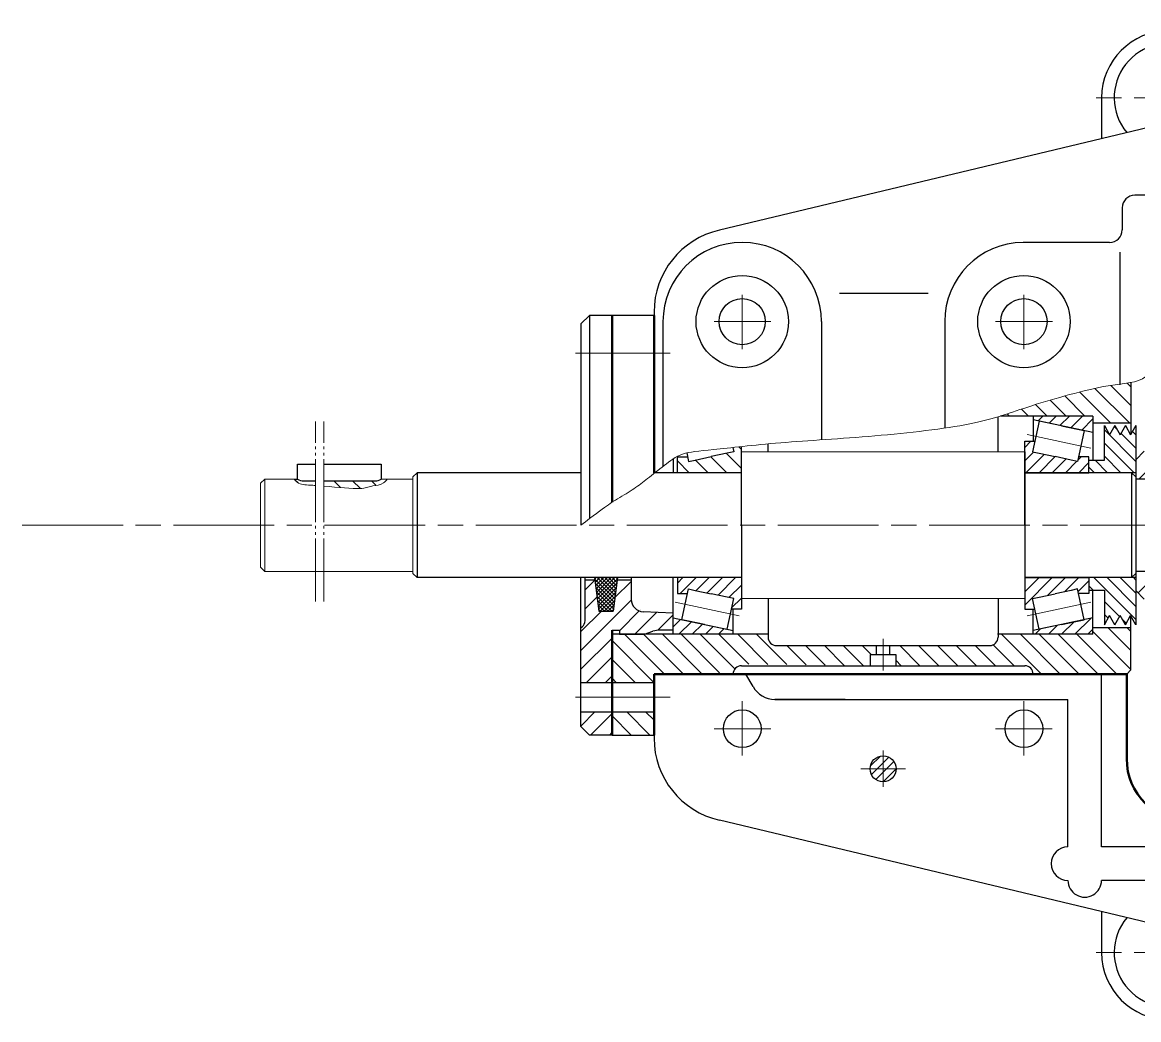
# Model space of a CAD drawing. Extents: x -500 to 7960, y -6170 to 1582.
# Drawn here: x 4327.1 to 4593.1, y 1156.3 to 1394 of the extents above; entities that cross this region are included whole.
import ezdxf

# ---------------------------------------------------------------- set-up
doc = ezdxf.new("R2010")
doc.units = 0
doc.linetypes.add('ACAD_ISO08W100', pattern=[36, 24, -3, 6, -3])
doc.linetypes.add('JIS_09_15', pattern=[18.9, 15, -0.9, 0.6, -0.9, 0.6, -0.9])
for name, color, linetype, lineweight in [('zhongxin', 1, 'ACAD_ISO08W100', 9), ('加粗实线受力图', 7, 'CONTINUOUS', 50), ('双点画线', 1, 'JIS_09_15', 9), ('垫片', 7, 'CONTINUOUS', 50), ('粗实线', 7, 'CONTINUOUS', 25), ('细实线', 7, 'CONTINUOUS', 9), ('细实线 波浪线', 3, 'CONTINUOUS', 9), ('细点画线', 1, 'ACAD_ISO08W100', 9)]:
    doc.layers.add(name, color=color, linetype=linetype, lineweight=lineweight)
pattern_1 = [(135, (2772.2984, 1101.0176), (-2.245064, -2.245064), [])]
pattern_2 = [(45, (2633.3836, 1422.148), (-1.5715448, 1.5715448), [])]

msp = doc.modelspace()

# ---------------------------------------------------------------- hatches: boundary and pattern name
at = {"layer": '细实线 波浪线'}
h = msp.add_hatch(dxfattribs=at)
h.set_pattern_fill('ANSI31', color=256, angle=90)
h.set_pattern_definition(pattern_1)
edge = h.paths.add_edge_path()
edge.add_spline(control_points=[(4498.42, 1292.897), (4497.705, 1292.821), (4497.017, 1292.746), (4496.357, 1292.673)], knot_values=[6.3442102, 6.3442102, 6.3442102, 6.3442102, 6.4788345, 6.4788345, 6.4788345, 6.4788345], degree=3, periodic=0)
edge.add_line((4496.357, 1292.673), (4496.577, 1291.632))
edge.add_line((4496.577, 1291.632), (4495.001, 1291.298))
edge.add_line((4495.001, 1291.298), (4491.196, 1290.492))
edge.add_line((4491.196, 1290.492), (4487.392, 1289.687))
edge.add_line((4487.392, 1289.687), (4485.816, 1289.353))
edge.add_line((4485.816, 1289.353), (4485.592, 1290.411))
edge.add_line((4485.592, 1290.411), (4483.17, 1290.411))
edge.add_line((4483.17, 1290.411), (4483.17, 1286.661))
edge.add_line((4483.17, 1286.661), (4498.42, 1286.661))
edge.add_line((4498.42, 1286.661), (4498.42, 1292.897))
edge = h.paths.add_edge_path()
edge.add_spline(control_points=[(4591.207, 1308.163), (4590.439, 1308.025), (4589.586, 1307.918), (4588.607, 1307.788)], knot_values=[11.2635297, 11.2635297, 11.2635297, 11.2635297, 11.5237186, 11.5237186, 11.5237186, 11.5237186], degree=3, periodic=0)
edge.add_spline(control_points=[(4588.607, 1307.788), (4587.615, 1307.657), (4582.246, 1306.919), (4569.175, 1303.294), (4562.523, 1300.909), (4560.118, 1300.161)], knot_values=[9.4749772, 9.4749772, 9.4749772, 9.4749772, 9.7385068, 10.7385068, 11.2635297, 11.2635297, 11.2635297, 11.2635297], degree=3, periodic=0)
edge.add_line((4560.118, 1300.161), (4582.17, 1300.161))
edge.add_line((4582.17, 1300.161), (4582.17, 1298.525))
edge.add_line((4582.17, 1298.525), (4591.207, 1298.525))
edge.add_line((4591.207, 1298.525), (4591.207, 1308.163))
h = msp.add_hatch(dxfattribs=at)
h.set_pattern_fill('ANSI31', color=256, scale=1.5)
h.set_pattern_definition([(45, (2772.2984, 1101.0176), (-3.367596, 3.367596), [])])
edge = h.paths.add_edge_path()
edge.add_line((4632.656, 1257.436), (4632.656, 1263.161))
edge.add_line((4632.656, 1263.161), (4594.894, 1263.161))
edge.add_line((4594.894, 1263.161), (4592.387, 1261.661))
edge.add_line((4592.387, 1261.661), (4592.387, 1258.561))
edge.add_line((4592.387, 1258.561), (4594.387, 1256.561))
edge.add_line((4594.387, 1256.561), (4601.695, 1256.561))
edge.add_line((4601.695, 1256.561), (4601.695, 1248.796))
edge.add_arc((4611.695, 1248.796), 10, 180, 199.47)
edge.add_line((4602.267, 1245.463), (4603.828, 1241.047))
edge.add_line((4603.828, 1241.047), (4634.268, 1251.16))
edge.add_line((4634.268, 1251.16), (4633.228, 1254.102))
edge.add_arc((4642.656, 1257.436), 10, 180, 199.47, ccw=False)
edge = h.paths.add_edge_path()
edge.add_line((4604.962, 1288.661), (4619.67, 1288.661))
edge.add_line((4619.67, 1288.661), (4619.67, 1302.012))
edge.add_line((4619.67, 1302.012), (4603.828, 1307.275))
edge.add_line((4603.828, 1307.275), (4602.267, 1302.859))
edge.add_arc((4611.695, 1299.526), 10, 160.53, 180)
edge.add_line((4601.695, 1299.526), (4601.695, 1291.761))
edge.add_line((4601.695, 1291.761), (4594.387, 1291.761))
edge.add_line((4594.387, 1291.761), (4592.387, 1289.761))
edge.add_line((4592.387, 1289.761), (4592.387, 1285.161))
edge.add_line((4592.387, 1285.161), (4604.962, 1285.161))
edge.add_line((4604.962, 1285.161), (4604.962, 1288.661))
edge = h.paths.add_edge_path()
edge.add_line((4619.67, 1288.661), (4624.962, 1288.661))
edge.add_line((4624.962, 1288.661), (4624.962, 1285.161))
edge.add_line((4624.962, 1285.161), (4632.656, 1285.161))
edge.add_line((4632.656, 1285.161), (4632.656, 1290.887))
edge.add_arc((4642.656, 1290.887), 10, 160.53, 180, ccw=False)
edge.add_line((4633.228, 1294.22), (4634.268, 1297.162))
edge.add_line((4634.268, 1297.162), (4619.67, 1302.012))
edge.add_line((4619.67, 1302.012), (4619.67, 1288.661))
h = msp.add_hatch(dxfattribs=at)
h.set_pattern_fill('ANSI31', color=256, scale=0.7)
h.set_pattern_definition([(45, (2633.3836, 1425.148), (-1.5715448, 1.5715448), [])])
h.paths.add_polyline_path([(4582.17, 1300.161), (4582.17, 1296.247), (4567.92, 1299.265), (4567.92, 1300.161)])
h.paths.add_polyline_path([(4569.338, 1291.298), (4573.143, 1290.492), (4576.947, 1289.687), (4578.523, 1289.353), (4578.747, 1290.411), (4581.17, 1290.411), (4581.17, 1286.661), (4565.92, 1286.661), (4565.92, 1294.161), (4568.298, 1294.161), (4567.762, 1291.632)])
h = msp.add_hatch(dxfattribs=at)
h.set_pattern_fill('ANSI31', color=256, scale=0.7, angle=90)
h.set_pattern_definition([(135, (2772.2984, 1101.0176), (-1.5715448, -1.5715448), [])])
h.paths.add_polyline_path([(4592.387, 1297.876), (4591.137, 1295.711), (4589.887, 1297.876), (4588.637, 1295.711), (4587.387, 1297.876), (4586.137, 1295.711), (4584.887, 1297.876), (4584.887, 1289.631), (4581.17, 1289.631), (4581.17, 1286.661), (4592.387, 1286.661)])
h.paths.add_polyline_path([(4592.387, 1261.661), (4581.17, 1261.661), (4581.17, 1258.691), (4584.887, 1258.691), (4584.887, 1250.446), (4586.137, 1252.611), (4587.387, 1250.446), (4588.637, 1252.611), (4589.887, 1250.446), (4591.137, 1252.611), (4592.387, 1250.446)])
h = msp.add_hatch(dxfattribs=at)
h.set_pattern_fill('ANSI31', color=256, angle=90)
h.set_pattern_definition([(135, (2559.9717, 1101.0176), (-2.245064, -2.245064), [])])
edge = h.paths.add_edge_path()
edge.add_line((4396.972, 1283.619), (4396.972, 1284.728))
edge.add_line((4396.972, 1284.728), (4394.138, 1284.728))
edge.add_arc((4394.138, 1287.548), 2.82, 237.81974, 270, ccw=False)
edge.add_line((4392.636, 1285.161), (4391.849, 1285.161))
edge.add_line((4391.849, 1285.161), (4391.909, 1285.09))
edge.add_line((4391.909, 1285.09), (4391.969, 1285.019))
edge.add_line((4391.969, 1285.019), (4392.03, 1284.949))
edge.add_line((4392.03, 1284.949), (4392.091, 1284.879))
edge.add_line((4392.091, 1284.879), (4392.152, 1284.811))
edge.add_line((4392.152, 1284.811), (4392.214, 1284.743))
edge.add_line((4392.214, 1284.743), (4392.277, 1284.677))
edge.add_line((4392.277, 1284.677), (4392.341, 1284.613))
edge.add_line((4392.341, 1284.613), (4392.406, 1284.551))
edge.add_line((4392.406, 1284.551), (4392.472, 1284.491))
edge.add_line((4392.472, 1284.491), (4392.539, 1284.434))
edge.add_line((4392.539, 1284.434), (4392.608, 1284.379))
edge.add_line((4392.608, 1284.379), (4392.679, 1284.327))
edge.add_line((4392.679, 1284.327), (4392.752, 1284.278))
edge.add_line((4392.752, 1284.278), (4392.826, 1284.233))
edge.add_line((4392.826, 1284.233), (4392.902, 1284.189))
edge.add_line((4392.902, 1284.189), (4392.979, 1284.149))
edge.add_line((4392.979, 1284.149), (4393.058, 1284.111))
edge.add_line((4393.058, 1284.111), (4393.139, 1284.076))
edge.add_line((4393.139, 1284.076), (4393.221, 1284.043))
edge.add_line((4393.221, 1284.043), (4393.305, 1284.013))
edge.add_line((4393.305, 1284.013), (4393.39, 1283.984))
edge.add_line((4393.39, 1283.984), (4393.477, 1283.958))
edge.add_line((4393.477, 1283.958), (4393.565, 1283.934))
edge.add_line((4393.565, 1283.934), (4393.655, 1283.911))
edge.add_line((4393.655, 1283.911), (4393.746, 1283.89))
edge.add_line((4393.746, 1283.89), (4393.838, 1283.871))
edge.add_line((4393.838, 1283.871), (4393.932, 1283.854))
edge.add_line((4393.932, 1283.854), (4394.028, 1283.838))
edge.add_line((4394.028, 1283.838), (4394.124, 1283.824))
edge.add_line((4394.124, 1283.824), (4394.222, 1283.81))
edge.add_line((4394.222, 1283.81), (4394.322, 1283.798))
edge.add_line((4394.322, 1283.798), (4394.422, 1283.787))
edge.add_line((4394.422, 1283.787), (4394.524, 1283.777))
edge.add_line((4394.524, 1283.777), (4394.627, 1283.768))
edge.add_line((4394.627, 1283.768), (4394.731, 1283.759))
edge.add_line((4394.731, 1283.759), (4394.837, 1283.751))
edge.add_line((4394.837, 1283.751), (4394.943, 1283.744))
edge.add_line((4394.943, 1283.744), (4395.051, 1283.737))
edge.add_line((4395.051, 1283.737), (4395.16, 1283.731))
edge.add_line((4395.16, 1283.731), (4395.27, 1283.725))
edge.add_line((4395.27, 1283.725), (4395.381, 1283.718))
edge.add_line((4395.381, 1283.718), (4395.493, 1283.712))
edge.add_line((4395.493, 1283.712), (4395.606, 1283.706))
edge.add_line((4395.606, 1283.706), (4395.72, 1283.7))
edge.add_line((4395.72, 1283.7), (4395.835, 1283.694))
edge.add_line((4395.835, 1283.694), (4395.951, 1283.687))
edge.add_line((4395.951, 1283.687), (4396.068, 1283.68))
edge.add_line((4396.068, 1283.68), (4396.186, 1283.672))
edge.add_line((4396.186, 1283.672), (4396.305, 1283.665))
edge.add_line((4396.305, 1283.665), (4396.424, 1283.657))
edge.add_line((4396.424, 1283.657), (4396.545, 1283.649))
edge.add_line((4396.545, 1283.649), (4396.666, 1283.641))
edge.add_line((4396.666, 1283.641), (4396.788, 1283.632))
edge.add_line((4396.788, 1283.632), (4396.911, 1283.624))
edge.add_line((4396.911, 1283.624), (4396.972, 1283.619))
edge = h.paths.add_edge_path()
edge.add_line((4398.972, 1284.728), (4398.972, 1283.46))
edge.add_line((4398.972, 1283.46), (4398.95, 1283.462))
edge.add_line((4398.95, 1283.462), (4399.08, 1283.45))
edge.add_line((4399.08, 1283.45), (4399.211, 1283.439))
edge.add_line((4399.211, 1283.439), (4399.343, 1283.428))
edge.add_line((4399.343, 1283.428), (4399.474, 1283.416))
edge.add_line((4399.474, 1283.416), (4399.606, 1283.405))
edge.add_line((4399.606, 1283.405), (4399.737, 1283.393))
edge.add_line((4399.737, 1283.393), (4399.869, 1283.382))
edge.add_line((4399.869, 1283.382), (4400.001, 1283.37))
edge.add_line((4400.001, 1283.37), (4400.132, 1283.358))
edge.add_line((4400.132, 1283.358), (4400.264, 1283.347))
edge.add_line((4400.264, 1283.347), (4400.396, 1283.335))
edge.add_line((4400.396, 1283.335), (4400.528, 1283.323))
edge.add_line((4400.528, 1283.323), (4400.659, 1283.311))
edge.add_line((4400.659, 1283.311), (4400.791, 1283.3))
edge.add_line((4400.791, 1283.3), (4400.922, 1283.288))
edge.add_line((4400.922, 1283.288), (4401.054, 1283.276))
edge.add_line((4401.054, 1283.276), (4401.185, 1283.264))
edge.add_line((4401.185, 1283.264), (4401.315, 1283.253))
edge.add_line((4401.315, 1283.253), (4401.446, 1283.241))
edge.add_line((4401.446, 1283.241), (4401.576, 1283.23))
edge.add_line((4401.576, 1283.23), (4401.706, 1283.218))
edge.add_line((4401.706, 1283.218), (4401.836, 1283.207))
edge.add_line((4401.836, 1283.207), (4401.965, 1283.195))
edge.add_line((4401.965, 1283.195), (4402.094, 1283.184))
edge.add_line((4402.094, 1283.184), (4402.222, 1283.173))
edge.add_line((4402.222, 1283.173), (4402.35, 1283.162))
edge.add_line((4402.35, 1283.162), (4402.478, 1283.15))
edge.add_line((4402.478, 1283.15), (4402.605, 1283.139))
edge.add_line((4402.605, 1283.139), (4402.731, 1283.129))
edge.add_line((4402.731, 1283.129), (4402.857, 1283.118))
edge.add_line((4402.857, 1283.118), (4402.983, 1283.107))
edge.add_line((4402.983, 1283.107), (4403.107, 1283.097))
edge.add_line((4403.107, 1283.097), (4403.231, 1283.086))
edge.add_line((4403.231, 1283.086), (4403.355, 1283.076))
edge.add_line((4403.355, 1283.076), (4403.478, 1283.066))
edge.add_line((4403.478, 1283.066), (4403.6, 1283.056))
edge.add_line((4403.6, 1283.056), (4403.721, 1283.047))
edge.add_line((4403.721, 1283.047), (4403.841, 1283.037))
edge.add_line((4403.841, 1283.037), (4403.961, 1283.028))
edge.add_line((4403.961, 1283.028), (4404.08, 1283.019))
edge.add_line((4404.08, 1283.019), (4404.198, 1283.01))
edge.add_line((4404.198, 1283.01), (4404.315, 1283.001))
edge.add_line((4404.315, 1283.001), (4404.431, 1282.992))
edge.add_line((4404.431, 1282.992), (4404.546, 1282.984))
edge.add_line((4404.546, 1282.984), (4404.66, 1282.976))
edge.add_line((4404.66, 1282.976), (4404.773, 1282.968))
edge.add_line((4404.773, 1282.968), (4404.885, 1282.96))
edge.add_line((4404.885, 1282.96), (4404.996, 1282.953))
edge.add_line((4404.996, 1282.953), (4405.106, 1282.946))
edge.add_line((4405.106, 1282.946), (4405.215, 1282.939))
edge.add_line((4405.215, 1282.939), (4405.323, 1282.932))
edge.add_line((4405.323, 1282.932), (4405.429, 1282.926))
edge.add_line((4405.429, 1282.926), (4405.534, 1282.92))
edge.add_line((4405.534, 1282.92), (4405.639, 1282.914))
edge.add_line((4405.639, 1282.914), (4405.741, 1282.909))
edge.add_line((4405.741, 1282.909), (4405.843, 1282.903))
edge.add_line((4405.843, 1282.903), (4405.943, 1282.899))
edge.add_line((4405.943, 1282.899), (4406.042, 1282.894))
edge.add_line((4406.042, 1282.894), (4406.139, 1282.89))
edge.add_line((4406.139, 1282.89), (4406.235, 1282.886))
edge.add_line((4406.235, 1282.886), (4406.33, 1282.882))
edge.add_line((4406.33, 1282.882), (4406.423, 1282.879))
edge.add_line((4406.423, 1282.879), (4406.515, 1282.876))
edge.add_line((4406.515, 1282.876), (4406.605, 1282.874))
edge.add_line((4406.605, 1282.874), (4406.694, 1282.872))
edge.add_line((4406.694, 1282.872), (4406.781, 1282.87))
edge.add_line((4406.781, 1282.87), (4406.866, 1282.869))
edge.add_line((4406.866, 1282.869), (4406.95, 1282.868))
edge.add_line((4406.95, 1282.868), (4407.032, 1282.867))
edge.add_line((4407.032, 1282.867), (4407.113, 1282.867))
edge.add_line((4407.113, 1282.867), (4407.192, 1282.867))
edge.add_line((4407.192, 1282.867), (4407.269, 1282.868))
edge.add_line((4407.269, 1282.868), (4407.344, 1282.869))
edge.add_line((4407.344, 1282.869), (4407.417, 1282.87))
edge.add_line((4407.417, 1282.87), (4407.489, 1282.872))
edge.add_line((4407.489, 1282.872), (4407.559, 1282.875))
edge.add_line((4407.559, 1282.875), (4407.627, 1282.877))
edge.add_line((4407.627, 1282.877), (4407.693, 1282.881))
edge.add_line((4407.693, 1282.881), (4407.757, 1282.884))
edge.add_line((4407.757, 1282.884), (4407.82, 1282.889))
edge.add_line((4407.82, 1282.889), (4407.881, 1282.893))
edge.add_line((4407.881, 1282.893), (4407.941, 1282.898))
edge.add_line((4407.941, 1282.898), (4407.999, 1282.903))
edge.add_line((4407.999, 1282.903), (4408.055, 1282.909))
edge.add_line((4408.055, 1282.909), (4408.111, 1282.915))
edge.add_line((4408.111, 1282.915), (4408.165, 1282.921))
edge.add_line((4408.165, 1282.921), (4408.217, 1282.928))
edge.add_line((4408.217, 1282.928), (4408.269, 1282.935))
edge.add_line((4408.269, 1282.935), (4408.319, 1282.943))
edge.add_line((4408.319, 1282.943), (4408.368, 1282.951))
edge.add_line((4408.368, 1282.951), (4408.416, 1282.959))
edge.add_line((4408.416, 1282.959), (4408.463, 1282.967))
edge.add_line((4408.463, 1282.967), (4408.51, 1282.976))
edge.add_line((4408.51, 1282.976), (4408.555, 1282.984))
edge.add_line((4408.555, 1282.984), (4408.6, 1282.994))
edge.add_line((4408.6, 1282.994), (4408.644, 1283.003))
edge.add_line((4408.644, 1283.003), (4408.687, 1283.013))
edge.add_line((4408.687, 1283.013), (4408.729, 1283.023))
edge.add_line((4408.729, 1283.023), (4408.771, 1283.033))
edge.add_line((4408.771, 1283.033), (4408.813, 1283.043))
edge.add_line((4408.813, 1283.043), (4408.854, 1283.054))
edge.add_line((4408.854, 1283.054), (4408.894, 1283.064))
edge.add_line((4408.894, 1283.064), (4408.935, 1283.075))
edge.add_line((4408.935, 1283.075), (4408.975, 1283.086))
edge.add_line((4408.975, 1283.086), (4409.015, 1283.098))
edge.add_line((4409.015, 1283.098), (4409.054, 1283.109))
edge.add_line((4409.054, 1283.109), (4409.094, 1283.121))
edge.add_line((4409.094, 1283.121), (4409.134, 1283.132))
edge.add_line((4409.134, 1283.132), (4409.173, 1283.144))
edge.add_line((4409.173, 1283.144), (4409.213, 1283.156))
edge.add_line((4409.213, 1283.156), (4409.253, 1283.168))
edge.add_line((4409.253, 1283.168), (4409.293, 1283.18))
edge.add_line((4409.293, 1283.18), (4409.333, 1283.192))
edge.add_line((4409.333, 1283.192), (4409.374, 1283.205))
edge.add_line((4409.374, 1283.205), (4409.415, 1283.217))
edge.add_line((4409.415, 1283.217), (4409.456, 1283.229))
edge.add_line((4409.456, 1283.229), (4409.498, 1283.242))
edge.add_line((4409.498, 1283.242), (4409.54, 1283.254))
edge.add_line((4409.54, 1283.254), (4409.584, 1283.267))
edge.add_line((4409.584, 1283.267), (4409.627, 1283.279))
edge.add_line((4409.627, 1283.279), (4409.672, 1283.292))
edge.add_line((4409.672, 1283.292), (4409.717, 1283.304))
edge.add_line((4409.717, 1283.304), (4409.763, 1283.317))
edge.add_line((4409.763, 1283.317), (4409.81, 1283.329))
edge.add_line((4409.81, 1283.329), (4409.858, 1283.342))
edge.add_line((4409.858, 1283.342), (4409.907, 1283.354))
edge.add_line((4409.907, 1283.354), (4409.957, 1283.366))
edge.add_line((4409.957, 1283.366), (4410.009, 1283.378))
edge.add_line((4410.009, 1283.378), (4410.061, 1283.39))
edge.add_line((4410.061, 1283.39), (4410.115, 1283.402))
edge.add_line((4410.115, 1283.402), (4410.17, 1283.414))
edge.add_line((4410.17, 1283.414), (4410.226, 1283.426))
edge.add_line((4410.226, 1283.426), (4410.284, 1283.438))
edge.add_line((4410.284, 1283.438), (4410.344, 1283.449))
edge.add_line((4410.344, 1283.449), (4410.404, 1283.461))
edge.add_line((4410.404, 1283.461), (4410.467, 1283.472))
edge.add_line((4410.467, 1283.472), (4410.531, 1283.483))
edge.add_line((4410.531, 1283.483), (4410.597, 1283.494))
edge.add_line((4410.597, 1283.494), (4410.665, 1283.505))
edge.add_line((4410.665, 1283.505), (4410.734, 1283.515))
edge.add_line((4410.734, 1283.515), (4410.806, 1283.526))
edge.add_line((4410.806, 1283.526), (4410.878, 1283.536))
edge.add_line((4410.878, 1283.536), (4410.953, 1283.547))
edge.add_line((4410.953, 1283.547), (4411.028, 1283.558))
edge.add_line((4411.028, 1283.558), (4411.105, 1283.569))
edge.add_line((4411.105, 1283.569), (4411.183, 1283.58))
edge.add_line((4411.183, 1283.58), (4411.262, 1283.592))
edge.add_line((4411.262, 1283.592), (4411.342, 1283.604))
edge.add_line((4411.342, 1283.604), (4411.423, 1283.617))
edge.add_line((4411.423, 1283.617), (4411.505, 1283.631))
edge.add_line((4411.505, 1283.631), (4411.587, 1283.646))
edge.add_line((4411.587, 1283.646), (4411.67, 1283.661))
edge.add_line((4411.67, 1283.661), (4411.753, 1283.678))
edge.add_line((4411.753, 1283.678), (4411.836, 1283.695))
edge.add_line((4411.836, 1283.695), (4411.92, 1283.714))
edge.add_line((4411.92, 1283.714), (4412.004, 1283.734))
edge.add_line((4412.004, 1283.734), (4412.087, 1283.756))
edge.add_line((4412.087, 1283.756), (4412.171, 1283.779))
edge.add_line((4412.171, 1283.779), (4412.254, 1283.803))
edge.add_line((4412.254, 1283.803), (4412.337, 1283.829))
edge.add_line((4412.337, 1283.829), (4412.419, 1283.857))
edge.add_line((4412.419, 1283.857), (4412.501, 1283.886))
edge.add_line((4412.501, 1283.886), (4412.582, 1283.918))
edge.add_line((4412.582, 1283.918), (4412.662, 1283.951))
edge.add_line((4412.662, 1283.951), (4412.741, 1283.987))
edge.add_line((4412.741, 1283.987), (4412.82, 1284.024))
edge.add_line((4412.82, 1284.024), (4412.897, 1284.064))
edge.add_line((4412.897, 1284.064), (4412.973, 1284.107))
edge.add_line((4412.973, 1284.107), (4413.047, 1284.151))
edge.add_line((4413.047, 1284.151), (4413.12, 1284.199))
edge.add_line((4413.12, 1284.199), (4413.192, 1284.249))
edge.add_line((4413.192, 1284.249), (4413.261, 1284.301))
edge.add_line((4413.261, 1284.301), (4413.33, 1284.356))
edge.add_line((4413.33, 1284.356), (4413.397, 1284.414))
edge.add_line((4413.397, 1284.414), (4413.462, 1284.473))
edge.add_line((4413.462, 1284.473), (4413.526, 1284.535))
edge.add_line((4413.526, 1284.535), (4413.589, 1284.599))
edge.add_line((4413.589, 1284.599), (4413.651, 1284.664))
edge.add_line((4413.651, 1284.664), (4413.712, 1284.731))
edge.add_line((4413.712, 1284.731), (4413.772, 1284.8))
edge.add_line((4413.772, 1284.8), (4413.831, 1284.87))
edge.add_line((4413.831, 1284.87), (4413.889, 1284.941))
edge.add_line((4413.889, 1284.941), (4413.946, 1285.014))
edge.add_line((4413.946, 1285.014), (4414.003, 1285.087))
edge.add_line((4414.003, 1285.087), (4414.06, 1285.161))
edge.add_line((4414.06, 1285.161), (4412.636, 1285.161))
edge.add_arc((4411.134, 1287.548), 2.82, 270, 302.18026, ccw=False)
edge.add_line((4411.134, 1284.728), (4398.972, 1284.728))
h = msp.add_hatch(dxfattribs=at)
h.set_pattern_fill('ANSI31', color=256)
h.set_pattern_definition([(45, (2772.2984, 1101.0176), (-2.245064, 2.245064), [])])
edge = h.paths.add_edge_path()
edge.add_line((4460.195, 1236.685), (4467.617, 1236.685))
edge.add_line((4467.617, 1236.685), (4467.617, 1249.161))
edge.add_line((4467.617, 1249.161), (4469.37, 1249.161))
edge.add_line((4469.37, 1249.161), (4469.37, 1248.161))
edge.add_line((4469.37, 1248.161), (4475.37, 1248.161))
edge.add_line((4475.37, 1248.161), (4477.354, 1248.87))
edge.add_arc((4479.036, 1244.161), 5, 90, 109.65382, ccw=False)
edge.add_line((4479.036, 1249.161), (4482.17, 1249.161))
edge.add_line((4482.17, 1249.161), (4482.17, 1253.161))
edge.add_line((4482.17, 1253.161), (4475.02, 1253.519))
edge.add_arc((4475.17, 1256.515), 3, 180, 267.13821, ccw=False)
edge.add_line((4472.17, 1256.515), (4472.17, 1261.161))
edge.add_line((4472.17, 1261.161), (4468.854, 1261.161))
edge.add_line((4468.854, 1261.161), (4467.866, 1253.661))
edge.add_line((4467.866, 1253.661), (4464.473, 1253.661))
edge.add_line((4464.473, 1253.661), (4463.485, 1261.161))
edge.add_line((4463.485, 1261.161), (4461.17, 1261.161))
edge.add_line((4461.17, 1261.161), (4461.17, 1251.438))
edge.add_arc((4459.17, 1251.438), 2, -49.41011, 0, ccw=False)
edge.add_line((4460.471, 1249.919), (4460.182, 1249.671))
edge.add_line((4460.182, 1249.671), (4460.195, 1236.685))
h.paths.add_polyline_path([(4460.202, 1229.685), (4460.224, 1224.161), (4467.635, 1224.161), (4467.617, 1229.685)])
h = msp.add_hatch(dxfattribs=at)
h.set_pattern_fill('ANSI37', color=256, scale=0.2)
h.set_pattern_definition([(45, (1778.83875, 963.64), (-0.4490128, 0.4490128), []), (135, (1778.83875, 963.64), (-0.4490128, -0.4490128), [])])
h.paths.add_polyline_path([(4463.42, 1261.661), (4468.92, 1261.661), (4467.866, 1253.661), (4464.473, 1253.661)])
h = msp.add_hatch(dxfattribs=at)
h.set_pattern_fill('ANSI31', color=256, scale=0.7)
h.set_pattern_definition(pattern_2)
h.paths.add_polyline_path([(4496.42, 1248.161), (4496.42, 1249.057), (4482.17, 1252.075), (4482.17, 1248.161)])
h.paths.add_polyline_path([(4496.577, 1256.69), (4496.041, 1254.161), (4498.42, 1254.161), (4498.42, 1261.661), (4483.17, 1261.661), (4483.17, 1257.911), (4485.592, 1257.911), (4485.816, 1258.969), (4487.392, 1258.635), (4491.196, 1257.83), (4495.001, 1257.024)])
h = msp.add_hatch(dxfattribs=at)
h.set_pattern_fill('ANSI31', color=256, scale=0.7)
h.set_pattern_definition(pattern_2)
h.paths.add_polyline_path([(4567.92, 1248.161), (4567.92, 1249.057), (4582.17, 1252.075), (4582.17, 1248.161)])
h.paths.add_polyline_path([(4567.762, 1256.69), (4568.298, 1254.161), (4565.92, 1254.161), (4565.92, 1261.661), (4581.17, 1261.661), (4581.17, 1257.911), (4578.747, 1257.911), (4578.523, 1258.969), (4576.947, 1258.635), (4573.143, 1257.83), (4569.338, 1257.024)])
h = msp.add_hatch(dxfattribs=at)
h.set_pattern_fill('ANSI31', color=256, angle=90)
h.set_pattern_definition(pattern_1)
h.paths.add_polyline_path([(4477.617, 1229.685), (4467.617, 1229.685), (4467.617, 1224.161), (4467.653, 1224.161), (4477.617, 1224.161)])
edge = h.paths.add_edge_path()
edge.add_line((4467.617, 1248.161), (4467.617, 1236.685))
edge.add_line((4467.617, 1236.685), (4477.617, 1236.685))
edge.add_line((4477.617, 1236.685), (4477.617, 1238.661))
edge.add_line((4477.617, 1238.661), (4496.005, 1239.075))
edge.add_line((4496.005, 1239.075), (4498.005, 1241.075))
edge.add_line((4498.005, 1241.075), (4529.17, 1240.661))
edge.add_line((4529.17, 1240.661), (4529.17, 1243.323))
edge.add_line((4529.17, 1243.323), (4530.57, 1243.323))
edge.add_line((4530.57, 1243.323), (4530.57, 1245.477))
edge.add_line((4530.57, 1245.477), (4506.777, 1245.477))
edge.add_arc((4506.777, 1247.477), 2, 180, 270, ccw=False)
edge.add_line((4504.777, 1247.477), (4504.777, 1248.161))
edge.add_line((4504.777, 1248.161), (4467.617, 1248.161))
edge = h.paths.add_edge_path()
edge.add_line((4559.562, 1248.161), (4559.562, 1247.477))
edge.add_arc((4557.562, 1247.477), 2, -90, 0, ccw=False)
edge.add_line((4557.562, 1245.477), (4533.769, 1245.477))
edge.add_line((4533.769, 1245.477), (4533.769, 1243.323))
edge.add_line((4533.769, 1243.323), (4535.17, 1243.323))
edge.add_line((4535.17, 1243.323), (4535.17, 1240.661))
edge.add_line((4535.17, 1240.661), (4567.92, 1240.661))
edge.add_line((4567.92, 1240.661), (4567.92, 1238.661))
edge.add_line((4567.92, 1238.661), (4590.207, 1238.661))
edge.add_line((4590.207, 1238.661), (4591.207, 1239.661))
edge.add_line((4591.207, 1239.661), (4591.207, 1249.797))
edge.add_line((4591.207, 1249.797), (4582.17, 1249.797))
edge.add_line((4582.17, 1249.797), (4582.17, 1248.161))
edge.add_line((4582.17, 1248.161), (4559.562, 1248.161))
h = msp.add_hatch(dxfattribs=at)
h.set_pattern_fill('ANSI31', color=256, scale=0.5)
h.set_pattern_definition([(45, (2772.2984, 1101.0176), (-1.122532, 1.122532), [])])
h.paths.add_polyline_path([(4532.191, 1219.201, 0.4162333), (4529.07, 1216.101), (4532.191, 1216.101)])
h.paths.add_polyline_path([(4532.191, 1219.201), (4532.191, 1216.101), (4535.27, 1216.101, 0.4121967)])
h.paths.add_polyline_path([(4535.27, 1216.101), (4532.191, 1216.101), (4532.191, 1213.001, 0.4121967)])
h.paths.add_polyline_path([(4532.191, 1216.101), (4529.07, 1216.101, 0.4162333), (4532.191, 1213.001)])

# ---------------------------------------------------------------- linework, layer by layer
at = {"layer": 'zhongxin'}
for p, q in [((4615.969, 1375.998), (4581.917, 1375.998)), ((4498.617, 1316.09), (4498.617, 1329.04)), ((4565.722, 1316.09), (4565.722, 1329.04)), ((4565.722, 1316.09), (4565.722, 1329.04)), ((4491.925, 1322.661), (4505.403, 1322.661)), ((4572.414, 1322.661), (4558.936, 1322.661)), ((4559.03, 1322.661), (4572.508, 1322.661)), ((4458.874, 1315.137), (4481.461, 1315.137)), ((4327.116, 1274.161), (5106.339, 1274.161)), ((4532.17, 1247.095), (4532.17, 1239.551)), ((4458.874, 1233.185), (4481.461, 1233.185)), ((4498.617, 1232.232), (4498.617, 1219.282)), ((4565.722, 1232.232), (4565.722, 1219.282)), ((4491.925, 1225.661), (4505.403, 1225.661)), ((4572.414, 1225.661), (4558.936, 1225.661)), ((4532.191, 1220.434), (4532.191, 1211.813)), ((4526.852, 1216.101), (4537.53, 1216.101)), ((4615.969, 1172.325), (4581.917, 1172.325))]:
    msp.add_line(p, q, dxfattribs=at)
at = {"layer": '加粗实线受力图'}
for p, q in [((4477.617, 1238.661), (4567.92, 1238.661)), ((4567.92, 1238.661), (4590.207, 1238.661)), ((4590.207, 1238.661), (4590.207, 1218.525))]:
    msp.add_line(p, q, dxfattribs=at)
msp.add_arc((4605.207, 1218.525), 15, 180, 270, dxfattribs=at)
at = {"layer": '双点画线'}
for p, q in [((4396.972, 1255.978), (4396.972, 1298.887)), ((4398.972, 1255.978), (4398.972, 1298.887))]:
    msp.add_line(p, q, dxfattribs=at)
at = {"layer": '垫片'}
for p, q in [((4467.617, 1279.629), (4467.617, 1324.161)), ((4477.617, 1324.161), (4477.617, 1286.661)), ((4467.617, 1249.161), (4467.617, 1224.161)), ((4477.617, 1238.661), (4477.617, 1224.161))]:
    msp.add_line(p, q, dxfattribs=at)
at = {"layer": '粗实线'}
for p, q in [((4655.963, 1383.486), (4493.184, 1344.447)), ((4584.228, 1375.989), (4584.228, 1366.282)), ((4584.228, 1375.989), (4584.228, 1373.45)), ((4665.575, 1352.789), (4592.14, 1352.789)), ((4589.14, 1349.789), (4589.14, 1344.539)), ((4586.14, 1341.539), (4565.517, 1341.539)), ((4588.607, 1339.194), (4588.607, 1307.588)), ((4521.763, 1329.445), (4542.912, 1329.445)), ((4477.617, 1324.945), (4477.617, 1324.161)), ((4460.205, 1322.161), (4460.157, 1274.161)), ((4462.207, 1324.161), (4460.205, 1322.161)), ((4477.617, 1324.161), (4462.207, 1324.161)), ((4462.207, 1324.161), (4462.207, 1275.723)), ((4479.738, 1322.661), (4479.738, 1288.15)), ((4517.496, 1322.661), (4517.496, 1294.507)), ((4546.843, 1322.661), (4546.843, 1297.294)), ((4591.207, 1308.163), (4591.207, 1295.831)), ((4559.562, 1291.661), (4559.562, 1299.99)), ((4582.17, 1300.161), (4560.118, 1300.161)), ((4567.92, 1300.161), (4567.92, 1299.265)), ((4582.17, 1296.247), (4567.92, 1299.265)), ((4567.92, 1299.265), (4567.92, 1294.161)), ((4582.17, 1300.161), (4582.17, 1289.631)), ((4582.17, 1298.525), (4591.207, 1298.525)), ((4584.887, 1289.631), (4584.887, 1297.876)), ((4584.887, 1297.876), (4586.137, 1295.711)), ((4587.387, 1297.876), (4586.137, 1295.711)), ((4587.387, 1297.876), (4588.637, 1295.711)), ((4589.887, 1297.876), (4588.637, 1295.711)), ((4589.887, 1297.876), (4591.137, 1295.711)), ((4592.387, 1297.876), (4591.137, 1295.711)), ((4592.387, 1297.876), (4592.387, 1263.161)), ((4498.42, 1274.161), (4498.42, 1292.897)), ((4504.777, 1291.661), (4504.777, 1293.534)), ((4565.92, 1274.161), (4565.92, 1294.161)), ((4565.92, 1294.161), (4568.298, 1294.161)), ((4482.17, 1289.954), (4482.17, 1286.661)), ((4483.17, 1286.661), (4483.17, 1290.411)), ((4483.17, 1290.411), (4485.592, 1290.411)), ((4483.17, 1286.661), (4483.17, 1290.206)), ((4565.92, 1291.661), (4565.92, 1256.661)), ((4581.17, 1290.411), (4578.747, 1290.411)), ((4581.17, 1286.661), (4581.17, 1290.411)), ((4581.17, 1286.661), (4581.17, 1290.206)), ((4594.387, 1291.761), (4592.387, 1289.761)), ((4392.636, 1285.161), (4392.636, 1288.661)), ((4392.636, 1288.661), (4396.972, 1288.661)), ((4398.972, 1288.661), (4412.636, 1288.661)), ((4412.636, 1288.661), (4412.636, 1285.161)), ((4581.17, 1289.631), (4584.887, 1289.631)), ((4391.849, 1285.161), (4392.636, 1285.161)), ((4394.138, 1284.728), (4396.972, 1284.728)), ((4398.972, 1284.728), (4411.134, 1284.728)), ((4420.169, 1285.661), (4421.169, 1286.661)), ((4460.17, 1286.661), (4421.169, 1286.661)), ((4421.169, 1286.661), (4421.169, 1261.661)), ((4498.42, 1286.661), (4477.617, 1286.661)), ((4498.42, 1286.661), (4483.17, 1286.661)), ((4498.42, 1286.661), (4483.17, 1286.661)), ((4592.387, 1286.661), (4565.92, 1286.661)), ((4565.92, 1286.661), (4581.17, 1286.661)), ((4565.92, 1286.661), (4581.17, 1286.661)), ((4591.387, 1286.661), (4592.387, 1285.661)), ((4591.387, 1286.661), (4591.387, 1261.661)), ((4604.962, 1285.161), (4592.387, 1285.161)), ((4498.42, 1274.161), (4498.42, 1254.161)), ((4565.92, 1274.161), (4565.92, 1254.161)), ((4592.387, 1274.161), (4592.387, 1250.446)), ((4421.169, 1261.661), (4420.169, 1262.661)), ((4498.42, 1261.661), (4421.169, 1261.661)), ((4460.205, 1226.161), (4460.17, 1261.661)), ((4461.17, 1251.393), (4461.17, 1261.661)), ((4461.17, 1261.161), (4463.485, 1261.161)), ((4463.42, 1261.661), (4464.473, 1253.661)), ((4468.92, 1261.661), (4467.866, 1253.661)), ((4468.854, 1261.161), (4472.17, 1261.161)), ((4472.17, 1261.661), (4472.17, 1256.515)), ((4482.17, 1248.161), (4482.17, 1261.661)), ((4483.17, 1261.661), (4483.17, 1258.116)), ((4498.42, 1261.661), (4483.17, 1261.661)), ((4498.42, 1261.661), (4483.17, 1261.661)), ((4483.17, 1261.661), (4483.17, 1257.911)), ((4592.387, 1261.661), (4565.92, 1261.661)), ((4565.92, 1261.661), (4581.17, 1261.661)), ((4565.92, 1261.661), (4581.17, 1261.661)), ((4581.17, 1261.661), (4581.17, 1258.116)), ((4581.17, 1261.661), (4581.17, 1257.911)), ((4591.387, 1261.661), (4592.387, 1262.661)), ((4632.656, 1263.161), (4592.387, 1263.161)), ((4483.17, 1257.911), (4485.592, 1257.911)), ((4581.17, 1257.911), (4578.747, 1257.911)), ((4581.17, 1258.691), (4584.887, 1258.691)), ((4582.17, 1248.161), (4582.17, 1258.691)), ((4584.887, 1258.691), (4584.887, 1250.446)), ((4594.387, 1256.561), (4592.387, 1258.561)), ((4504.777, 1256.661), (4504.777, 1247.477)), ((4559.562, 1256.661), (4559.562, 1247.477)), ((4464.473, 1253.661), (4467.866, 1253.661)), ((4482.17, 1253.161), (4475.02, 1253.519)), ((4498.42, 1254.161), (4496.041, 1254.161)), ((4496.42, 1249.057), (4496.42, 1254.161)), ((4565.92, 1254.161), (4568.298, 1254.161)), ((4567.92, 1249.057), (4567.92, 1254.161)), ((4584.887, 1250.446), (4586.137, 1252.611)), ((4587.387, 1250.446), (4586.137, 1252.611)), ((4587.387, 1250.446), (4588.637, 1252.611)), ((4589.887, 1250.446), (4588.637, 1252.611)), ((4589.887, 1250.446), (4591.137, 1252.611)), ((4592.387, 1250.446), (4591.137, 1252.611)), ((4482.17, 1252.075), (4496.42, 1249.057)), ((4582.17, 1252.075), (4567.92, 1249.057)), ((4591.207, 1239.661), (4591.207, 1252.491)), ((4460.17, 1249.661), (4460.471, 1249.919)), ((4467.617, 1249.161), (4469.37, 1249.161)), ((4504.951, 1248.161), (4467.617, 1248.161)), ((4468.951, 1248.161), (4467.617, 1248.161)), ((4476.219, 1248.161), (4468.951, 1248.161)), ((4469.37, 1249.161), (4469.37, 1248.161)), ((4469.37, 1248.161), (4475.37, 1248.161)), ((4475.37, 1248.161), (4477.354, 1248.87)), ((4482.17, 1248.161), (4478.17, 1248.161)), ((4482.17, 1249.161), (4479.036, 1249.161)), ((4496.42, 1248.161), (4496.42, 1249.057)), ((4582.17, 1248.161), (4559.388, 1248.161)), ((4567.92, 1248.161), (4567.92, 1249.057)), ((4582.17, 1249.797), (4591.207, 1249.797)), ((4506.777, 1245.477), (4557.562, 1245.477)), ((4530.57, 1243.323), (4530.57, 1245.477)), ((4533.769, 1243.323), (4533.769, 1245.477)), ((4529.17, 1240.661), (4529.17, 1243.323)), ((4529.17, 1243.323), (4535.17, 1243.323)), ((4535.17, 1243.323), (4535.17, 1240.661)), ((4498.42, 1240.661), (4565.92, 1240.661)), ((4591.207, 1239.661), (4590.207, 1238.661)), ((4460.195, 1236.685), (4477.583, 1236.685)), ((4496.42, 1238.661), (4496.42, 1238.661)), ((4501.182, 1235.687), (4499.485, 1238.661)), ((4567.92, 1238.661), (4567.92, 1238.661)), ((4584.207, 1197.509), (4584.203, 1238.661)), ((4506.393, 1232.661), (4576.203, 1232.661)), ((4523.132, 1232.661), (4506.393, 1232.661)), ((4576.207, 1197.509), (4576.203, 1232.661)), ((4460.206, 1229.685), (4477.617, 1229.685)), ((4462.207, 1224.161), (4460.205, 1226.161)), ((4467.653, 1224.161), (4462.207, 1224.161)), ((4467.653, 1224.161), (4477.617, 1224.161)), ((4477.617, 1224.161), (4477.617, 1223.377)), ((4655.963, 1164.837), (4493.184, 1203.875)), ((4656.23, 1197.509), (4584.207, 1197.509)), ((4656.23, 1189.513), (4584.208, 1189.513)), ((4584.228, 1182.04), (4584.228, 1172.325))]:
    msp.add_line(p, q, dxfattribs=at)
for points in [[(4574.696, 1297.83), (4570.892, 1298.635), (4569.316, 1298.969), (4568.539, 1295.301), (4567.762, 1291.632), (4569.338, 1291.298), (4573.143, 1290.492)], [(4574.696, 1297.83), (4578.501, 1297.024), (4580.077, 1296.69), (4579.3, 1293.022), (4578.523, 1289.353), (4576.947, 1289.687), (4573.143, 1290.492)], [(4496.357, 1292.673), (4496.577, 1291.632), (4495.001, 1291.298), (4491.196, 1290.492)], [(4485.389, 1291.366), (4485.816, 1289.353), (4487.392, 1289.687), (4491.196, 1290.492)], [(4489.643, 1250.492), (4485.838, 1251.298), (4484.262, 1251.632), (4485.039, 1255.301), (4485.816, 1258.969), (4487.392, 1258.635), (4491.196, 1257.83)], [(4574.696, 1250.492), (4578.501, 1251.298), (4580.077, 1251.632), (4579.3, 1255.301), (4578.523, 1258.969), (4576.947, 1258.635), (4573.143, 1257.83)], [(4489.643, 1250.492), (4493.447, 1249.687), (4495.023, 1249.353), (4495.8, 1253.022), (4496.577, 1256.69), (4495.001, 1257.024), (4491.196, 1257.83)], [(4574.696, 1250.492), (4570.892, 1249.687), (4569.316, 1249.353), (4568.539, 1253.022), (4567.762, 1256.69), (4569.338, 1257.024), (4573.143, 1257.83)]]:
    msp.add_lwpolyline(points, dxfattribs=at)
for centre, radius in [((4498.617, 1322.661), 11), ((4565.722, 1322.661), 11), ((4498.617, 1322.661), 5.5), ((4565.722, 1322.661), 5.5), ((4498.617, 1225.661), 4.5), ((4565.722, 1225.661), 4.5), ((4532.17, 1216.101), 3.1)]:
    msp.add_circle(centre, radius, dxfattribs=at)
for centre, radius, start, end in [((4600.228, 1375.989), 16, 90, 180), ((4600.228, 1375.998), 13, 347.4001, 219.57217), ((4592.14, 1349.789), 3, 90, 180), ((4497.617, 1324.945), 20, 102.80637, 180), ((4586.14, 1344.539), 3, 270, 0), ((4498.617, 1322.661), 18.879, 0, 180), ((4565.722, 1322.661), 18.879, 90.62202, 180), ((4394.138, 1287.548), 2.82, 237.81974, 270), ((4411.134, 1287.548), 2.82, 270, 302.18026), ((4475.17, 1256.515), 3, 180, 267.13759), ((4459.17, 1251.438), 2, 310.58989, 360), ((4479.036, 1244.161), 5, 90, 109.65382), ((4506.777, 1247.477), 2, 180, 270), ((4557.562, 1247.477), 2, 270, 0), ((4498.42, 1238.661), 2, 90, 180), ((4565.92, 1238.661), 2, 360, 90), ((4506.393, 1238.661), 6, 209.71001, 270), ((4497.617, 1223.377), 20, 180, 257.19363), ((4576.208, 1193.509), 4, 89.99436, 269.99436), ((4580.208, 1189.509), 4, 179.99436, 0.06142), ((4600.228, 1172.325), 13, 140.42783, 12.5999), ((4600.228, 1172.325), 16, 180, 270)]:
    msp.add_arc(centre, radius, start, end, dxfattribs=at)
at = {"layer": '细实线'}
for p, q in [((4498.42, 1291.661), (4557.553, 1291.661)), ((4565.92, 1291.661), (4557.553, 1291.661)), ((4383.881, 1284.161), (4384.881, 1285.161)), ((4392.247, 1285.161), (4384.881, 1285.161)), ((4384.881, 1285.161), (4384.881, 1263.161)), ((4420.169, 1285.161), (4412.636, 1285.161)), ((4420.169, 1285.661), (4420.169, 1262.661)), ((4383.881, 1284.161), (4383.881, 1264.161)), ((4383.881, 1264.161), (4384.881, 1263.161)), ((4420.169, 1263.161), (4384.881, 1263.161)), ((4498.42, 1256.661), (4557.553, 1256.661)), ((4565.92, 1256.661), (4557.553, 1256.661))]:
    msp.add_line(p, q, dxfattribs=at)
at = {"layer": '细实线 波浪线'}
for points, knots in [([(4460.17, 1274.161), (4466.166, 1278.791), (4468.956, 1280.451), (4472.993, 1282.881), (4475.845, 1285.089), (4480.059, 1288.409), (4484.096, 1291.551), (4490.092, 1291.907), (4506.714, 1293.922), (4529.777, 1295.185), (4555.372, 1298.073), (4565.704, 1302.331), (4587.629, 1308.411), (4595.026, 1307.644), (4600.964, 1318.442), (4651.782, 1327.906), (4659.985, 1346.427), (4683.925, 1376.93), (4687.99, 1384.239), (4689.257, 1392.314), (4689.48, 1393.989)], [0, 0, 0, 0, 1, 2, 3, 4, 5, 6, 7, 8, 9, 10, 11, 12, 13, 14, 15, 16, 17, 17.2670935, 17.2670935, 17.2670935, 17.2670935]), ([(4391.849, 1285.161), (4392.097, 1284.867), (4392.998, 1283.798), (4394.824, 1283.763), (4396.545, 1283.65), (4396.972, 1283.619)], [0, 0, 0, 0, 1.1237018, 4.0925835, 5.033246, 5.033246, 5.033246, 5.033246]), ([(4398.972, 1283.46), (4402.264, 1283.178), (4408.737, 1282.505), (4409.327, 1283.457), (4412.883, 1283.733), (4413.794, 1284.81), (4414.06, 1285.161)], [6.4547179, 6.4547179, 6.4547179, 6.4547179, 13.3088276, 19.0266261, 21.9335911, 23.218637, 23.218637, 23.218637, 23.218637])]:
    msp.add_open_spline(points, degree=3, knots=knots, dxfattribs=at)
at = {"layer": '细点画线'}
for p, q in [((4566.456, 1295.742), (4581.691, 1292.515)), ((4497.883, 1252.581), (4482.648, 1255.807)), ((4566.456, 1252.581), (4581.691, 1255.807))]:
    msp.add_line(p, q, dxfattribs=at)

doc.saveas('drawing.dxf')
